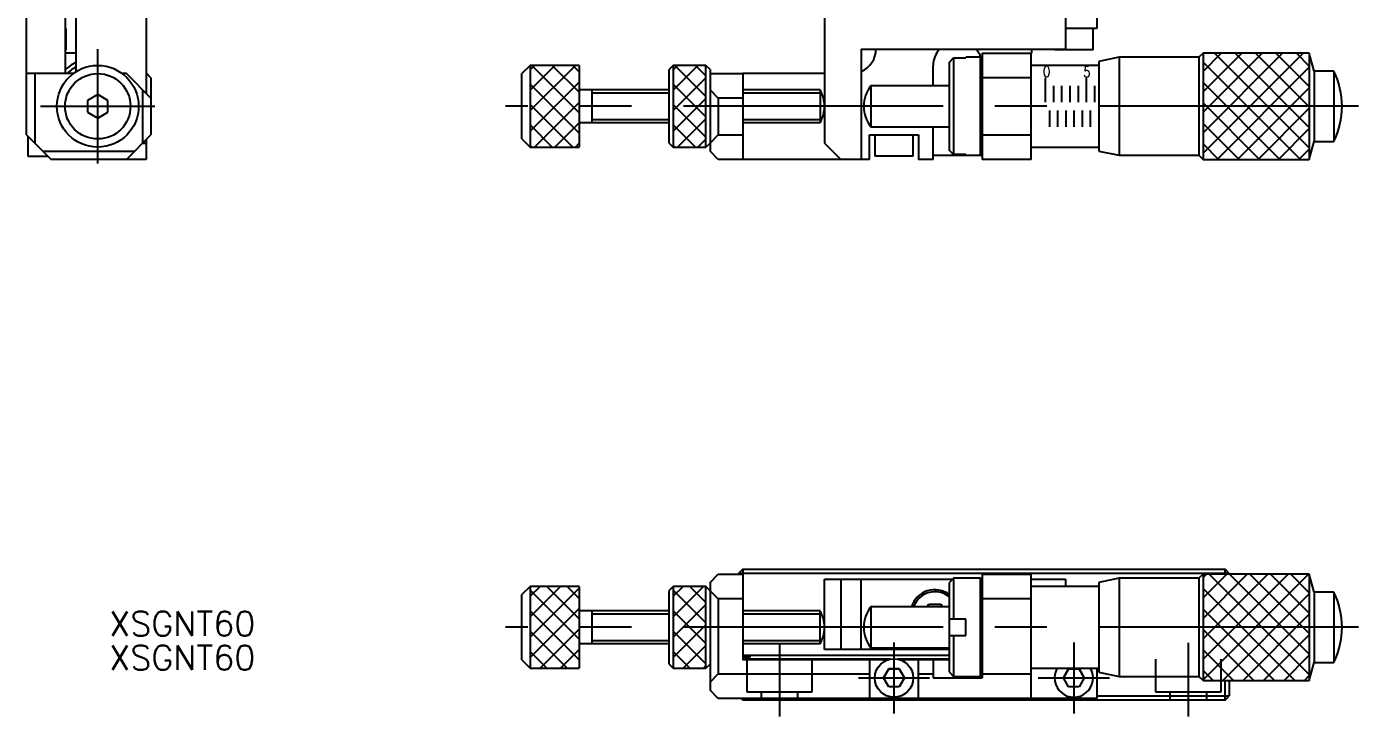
# Model space of a CAD drawing. Extents: x -118 to 250, y -117 to 103.
# Drawn here: x -117.1 to 45.8, y -116.7 to -32.2 of the extents above; entities that cross this region are included whole.
import ezdxf

# ---------------------------------------------------------------- set-up
doc = ezdxf.new("R2010")
doc.units = 0
doc.linetypes.add('CENTER', pattern=[50.8, 31.75, -6.35, 6.35, -6.35])
doc.linetypes.add('DASHED', pattern=[19.05, 12.7, -6.35])
doc.layers.get('0').update_dxf_attribs({"linetype": 'CONTINUOUS'})
doc.layers.add('CENTER', color=1, linetype='CENTER')
doc.styles.get("Standard").update_dxf_attribs({"font": 'txt.shx', "height": 3, "bigfont": 'bigfont.shx'})

# ---------------------------------------------------------------- blocks, each defined once
blk = doc.blocks.new('*U2')
at = {"color": 7, "linetype": 'CONTINUOUS'}
blk.add_text('XSGNT60', height=3, dxfattribs=at).set_placement((-106.98, -106.81))
blk = doc.blocks.new('*U3')
at = {"color": 7, "linetype": 'CONTINUOUS'}
blk.add_text('XSGNT60', height=3, dxfattribs=at).set_placement((-106.98, -110.97))

msp = doc.modelspace()

# ---------------------------------------------------------------- linework, layer by layer
at = {"color": 7, "linetype": 'CONTINUOUS'}
for p, q in [((-117.081692, -45.5), (-117.081692, -30)), ((-112.381692, -30), (-112.381692, -38)), ((-111.081692, -30), (-111.081692, -37.791675)), ((-102.481692, -30), (-102.481692, -40.4)), ((-19.5, -30), (-19.5, -46.5)), ((10, -30), (10, -35)), ((13.8, -30), (13.8, -32.5)), ((-112.231692, -32.5), (-112.381692, -32.5)), ((-112.231692, -35.1), (-112.231692, -32.5)), ((13.8, -32.5), (10, -32.5)), ((13.35, -35.1), (13.35, -32.5)), ((-112.381692, -35.1), (-112.231692, -35.1)), ((-111.081692, -35.5), (-112.381692, -35.5)), ((-15, -35), (10, -35)), ((-15, -35), (-15, -48.5)), ((-0.2, -35.5), (5.8, -35.5)), ((-0.2, -35.5), (-0.2, -48.5)), ((5.8, -48.5), (5.8, -35.5)), ((8.65, -35), (8.65, -35.1)), ((13.35, -35.1), (8.65, -35.1)), ((26.800006, -35.500001), (26.300004, -36.000004)), ((26.800006, -47.728849), (39.028854, -35.500001)), ((26.800006, -45.228849), (36.528854, -35.500001)), ((26.800006, -42.728849), (34.028854, -35.500001)), ((26.800006, -35.500001), (26.800006, -48.499999)), ((39.800007, -35.500001), (26.800006, -35.500001)), ((26.800006, -40.228849), (31.528854, -35.500001)), ((26.800006, -37.728849), (29.028854, -35.500001)), ((28.213524, -35.500001), (39.800007, -47.086484)), ((30.713524, -35.500001), (39.800007, -44.586484)), ((33.213524, -35.500001), (39.800007, -42.086484)), ((35.713524, -35.500001), (39.800007, -39.586484)), ((38.213524, -35.500001), (39.800007, -37.086484)), ((39.800007, -35.500001), (39.800007, -48.499999)), ((40.389495, -37.7), (39.800007, -35.500001)), ((-55.5, -37), (-56.5, -38)), ((-55.5, -42.528855), (-49.971145, -37)), ((-55.5, -37), (-55.5, -47)), ((-55.5, -40.028855), (-52.471145, -37)), ((-55.5, -37.528855), (-54.971145, -37)), ((-49.5, -37), (-55.5, -37)), ((-55.286477, -37), (-49.5, -42.786477)), ((-52.786477, -37), (-49.5, -40.286477)), ((-50.286477, -37), (-49.5, -37.786477)), ((-49.5, -37), (-49.5, -47)), ((-38, -37), (-38.5, -37.5)), ((-38, -37), (-38, -47)), ((-34, -37), (-38, -37)), ((-38, -40.028855), (-34.971145, -37)), ((-38, -37.528855), (-37.471145, -37)), ((-37.786477, -37), (-34, -40.786477)), ((-35.286477, -37), (-34, -38.286477)), ((-34, -47), (-34, -37)), ((-33.5, -37.5), (-34, -37)), ((-6.2, -39.500004), (-6.2, -37)), ((-4.2, -36.591673), (-3.7, -36.08392)), ((-4.2, -47.408327), (-4.2, -36.591673)), ((-3.7, -36.08392), (-3.7, -47.91608)), ((-3.7, -36.08392), (-2.2, -36.08392)), ((-0.4, -36), (-2.2, -36)), ((-2.2, -36.08392), (-2.2, -36)), ((-2.2, -36.08392), (-2.2, -36)), ((-0.4, -48), (-0.4, -36)), ((-0.2, -36.2), (-0.4, -36)), ((14.05, -37), (5.8, -37)), ((16.549999, -36.000004), (14.05, -36.500003)), ((14.05, -36.500003), (14.05, -47.499997)), ((16.549999, -36.000004), (16.549999, -47.999996)), ((26.300004, -36.000004), (16.549999, -36.000004)), ((26.300004, -36.000004), (26.300004, -47.999996)), ((26.800006, -36.586483), (38.713522, -48.499999)), ((28.528856, -48.499999), (39.800007, -37.228848)), ((-111.381692, -38), (-117.081692, -38)), ((-116.081692, -38), (-116.081692, -46.5)), ((-104.881692, -38), (-105.381692, -38)), ((-101.881692, -41), (-104.881692, -38)), ((-101.881692, -38.5), (-102.481692, -37.9)), ((-101.881692, -38.5), (-101.881692, -45.5)), ((-56.5, -46), (-56.5, -38)), ((-55.5, -45.028855), (-49.5, -39.028855)), ((-38.5, -46.5), (-38.5, -37.5)), ((-38, -42.528855), (-34, -38.528855)), ((-33.5, -37.5), (-33.5, -47.5)), ((-33.5, -38), (-29.5, -38)), ((-19.5, -38), (-29.5, -38)), ((-29.499981, -38), (-29.5, -48.5)), ((5.8, -38.5), (-0.2, -38.5)), ((7.55, -41.5), (7.55, -38.5)), ((12.55, -41.5), (12.55, -38.5)), ((26.800006, -39.086483), (36.213522, -48.499999)), ((40.389495, -37.7), (40.389495, -46.3)), ((42.800006, -37.7), (40.389495, -37.7)), ((42.800006, -37.7), (42.800006, -46.3)), ((-108.381692, -40.556624), (-109.631692, -41.278312)), ((-107.131692, -41.278312), (-108.381692, -40.556624)), ((-102.881692, -46.5), (-102.881692, -40)), ((-55.5, -39.286477), (-49.5, -45.286477)), ((-38.5, -40), (-49.5, -40)), ((-47.9, -44.000005), (-47.9, -39.999995)), ((-38, -39.286477), (-34, -43.286477)), ((-32.5, -41), (-33.5, -40)), ((-20.035899, -40), (-29.499981, -40)), ((-20.035899, -40), (-20.035899, -44)), ((-13.822491, -39.500004), (-13.822491, -44.499996)), ((-4.2, -39.500004), (-13.822491, -39.500004)), ((8.55, -41.5), (8.55, -39.5)), ((9.55, -41.5), (9.55, -39.5)), ((10.55, -41.5), (10.55, -39.5)), ((11.55, -41.5), (11.55, -39.5)), ((13.55, -41.5), (13.55, -39.5)), ((31.028856, -48.499999), (39.800007, -39.728848)), ((-109.631692, -41.278312), (-109.631692, -42.721688)), ((-107.131692, -42.721688), (-107.131692, -41.278312)), ((-55.5, -41.786477), (-50.286477, -47)), ((-54.971145, -47), (-49.5, -41.528855)), ((-38, -45.028855), (-34, -41.028855)), ((-38, -41.786477), (-34, -45.786477)), ((-32.5, -41), (-32.5, -45.5)), ((-29.5, -41), (-32.5, -41)), ((26.800006, -41.586483), (33.713522, -48.499999)), ((33.528856, -48.499999), (39.800007, -42.228848)), ((-109.631692, -42.721688), (-108.381692, -43.443376)), ((-108.381692, -43.443376), (-107.131692, -42.721688)), ((-37.471145, -47), (-34, -43.528855)), ((8.05, -44.5), (8.05, -42.5)), ((9.05, -44.5), (9.05, -42.5)), ((10.05, -44.5), (10.05, -42.5)), ((11.05, -44.5), (11.05, -42.5)), ((12.05, -44.5), (12.05, -42.5)), ((13.05, -44.5), (13.05, -42.5)), ((-117.081692, -45.5), (-114.081692, -48.5)), ((-104.881692, -48.5), (-101.881692, -45.5)), ((-55.5, -44.286477), (-52.786477, -47)), ((-52.471145, -47), (-49.5, -44.028855)), ((-49.5, -44), (-38.50002, -44)), ((-38, -44.286477), (-35.286477, -47)), ((-33.5, -46.5), (-32.5, -45.5)), ((-32.5, -45.5), (-29.5, -45.5)), ((-29.499981, -44), (-20.035899, -44)), ((-14, -48.5), (-14, -45.5)), ((-14, -45.5), (-8, -45.5)), ((-13.822491, -44.499996), (-4.2, -44.499996)), ((-13.35, -45.5), (-13.35, -48.1)), ((-8.65, -48.1), (-8.65, -45.5)), ((-8, -45.5), (-8, -48.5)), ((-6.2, -48.5), (-6.2, -44.499996)), ((-0.2, -45.5), (5.8, -45.5)), ((26.800006, -44.086483), (31.213522, -48.499999)), ((36.028856, -48.499999), (39.800007, -44.728848)), ((-116.931692, -45.65), (-116.931692, -48.1)), ((-102.881692, -46.5), (-102.481692, -46.5)), ((-102.481692, -46.1), (-102.481692, -48.5)), ((-56.5, -46), (-55.5, -47)), ((-55.5, -46.786477), (-55.286477, -47)), ((-55.5, -47), (-49.5, -47)), ((-49.971145, -47), (-49.5, -46.528855)), ((-38.5, -46.5), (-38, -47)), ((-38, -46.786477), (-37.786477, -47)), ((-38, -47), (-34, -47)), ((-34.971145, -47), (-34, -46.028855)), ((-34, -47), (-33.5, -46.5)), ((-19.5, -46.5), (-17.5, -48.5)), ((5.8, -47), (14.05, -47)), ((26.800006, -46.586483), (28.713522, -48.499999)), ((38.528856, -48.499999), (39.800007, -47.228848)), ((39.800007, -48.499999), (40.389495, -46.3)), ((40.389495, -46.3), (42.800006, -46.3)), ((-116.931692, -48.1), (-114.481692, -48.1)), ((-115.081692, -47.5), (-103.881692, -47.5)), ((-102.481692, -48.5), (-114.081692, -48.5)), ((-32.5, -48.5), (-33.5, -47.5)), ((-14, -48.5), (-32.5, -48.5)), ((-8.65, -48.1), (-13.35, -48.1)), ((-6.2, -48.5), (-8, -48.5)), ((-6.2, -48), (-0.2, -48)), ((-3.7, -47.91608), (-4.2, -47.408327)), ((-2.2, -47.91608), (-3.7, -47.91608)), ((-2.2, -48), (-2.2, -47.91608)), ((-2.2, -48), (-2.2, -47.91608)), ((-0.4, -48), (-0.2, -47.8)), ((5.8, -48.5), (-0.2, -48.5)), ((14.05, -47.499997), (16.549999, -47.999996)), ((16.549999, -47.999996), (26.300004, -47.999996)), ((26.300004, -47.999996), (26.800006, -48.499999)), ((26.800006, -48.499999), (39.800007, -48.499999)), ((-33.5, -100.260008), (-32.5, -99.260008)), ((-32.5, -99.260008), (-29.5, -99.260008)), ((-29.5, -98.660008), (-30, -99.160008)), ((30, -99.160008), (-30, -99.160008)), ((-30, -99.260008), (-30, -99.160008)), ((-29.5, -98.660008), (29.5, -98.660008)), ((-29.5, -98.660008), (-29.5, -109.760008)), ((-0.2, -99.260008), (-0.2, -111.960008)), ((-0.2, -99.260008), (5.8, -99.260008)), ((5.8, -114.460008), (5.8, -99.260008)), ((26.800006, -99.260009), (26.300004, -99.760012)), ((26.800006, -112.168841), (39.708838, -99.260009)), ((26.800006, -99.260009), (26.800006, -112.260007)), ((39.800007, -99.260009), (26.800006, -99.260009)), ((26.800006, -109.668841), (37.208838, -99.260009)), ((26.800006, -107.168841), (34.708838, -99.260009)), ((26.800006, -104.668841), (32.208838, -99.260009)), ((26.800006, -102.168841), (29.708838, -99.260009)), ((26.800006, -99.668841), (27.208838, -99.260009)), ((27.53354, -99.260009), (39.800007, -111.526476)), ((29.5, -99.260009), (29.5, -98.660008)), ((30, -99.160008), (29.5, -98.660008)), ((30, -99.160008), (30, -99.260009)), ((30.03354, -99.260009), (39.800007, -109.026476)), ((32.53354, -99.260009), (39.800007, -106.526476)), ((35.03354, -99.260009), (39.800007, -104.026476)), ((37.53354, -99.260009), (39.800007, -101.526476)), ((39.800007, -99.260009), (39.800007, -112.260007)), ((40.389495, -101.460008), (39.800007, -99.260009)), ((-55.5, -100.760008), (-56.5, -101.760008)), ((-55.5, -100.760008), (-55.5, -110.760008)), ((-55.5, -104.468847), (-51.791161, -100.760008)), ((-55.5, -101.968847), (-54.291161, -100.760008)), ((-49.5, -100.760008), (-55.5, -100.760008)), ((-55.5, -106.968847), (-49.5, -100.968847)), ((-53.466461, -100.760008), (-49.5, -104.726469)), ((-50.966461, -100.760008), (-49.5, -102.226469)), ((-49.5, -100.760008), (-49.5, -110.760008)), ((-38, -100.760008), (-38.5, -101.260008)), ((-38, -100.760008), (-38, -110.760008)), ((-34, -100.760008), (-38, -100.760008)), ((-38, -104.468847), (-34.291161, -100.760008)), ((-38, -101.968847), (-36.791161, -100.760008)), ((-35.966461, -100.760008), (-34, -102.726469)), ((-34, -110.760008), (-34, -100.760008)), ((-32.5, -102.260008), (-34, -100.760008)), ((-33.5, -100.260008), (-33.5, -113.460008)), ((-19.5, -99.860008), (-3.8, -99.860008)), ((-19.5, -108.460008), (-19.5, -99.860008)), ((-17.5, -99.860008), (-17.5, -108.460008)), ((-15, -108.460008), (-15, -99.860008)), ((-3.7, -99.760008), (-4.2, -100.260008)), ((-4.2, -111.260008), (-4.2, -100.260008)), ((-3.7, -99.760008), (-3.7, -104.760008)), ((-0.4, -99.760008), (-3.7, -99.760008)), ((-0.4, -111.760008), (-0.4, -99.760008)), ((-0.2, -99.960008), (-0.4, -99.760008)), ((-0.3, -99.860008), (-0.2, -99.860008)), ((5.8, -99.860008), (10, -99.860008)), ((14.05, -100.760008), (5.8, -100.760008)), ((10, -99.860008), (10, -100.760008)), ((16.549999, -99.760012), (14.05, -100.260011)), ((14.05, -100.260011), (14.05, -111.260005)), ((16.549999, -99.760012), (16.549999, -111.760004)), ((26.300004, -99.760012), (16.549999, -99.760012)), ((26.300004, -99.760012), (26.300004, -111.760004)), ((-56.5, -109.760008), (-56.5, -101.760008)), ((-55.5, -101.226469), (-49.5, -107.226469)), ((-38.5, -110.260008), (-38.5, -101.260008)), ((-38, -101.226469), (-34, -105.226469)), ((-32.5, -102.260008), (-32.5, -111.460008)), ((-29.5, -102.260008), (-32.5, -102.260008)), ((5.8, -102.260008), (-0.2, -102.260008)), ((26.800006, -101.026475), (38.033538, -112.260007)), ((29.20884, -112.260007), (39.800007, -101.66884)), ((40.389495, -101.460008), (40.389495, -110.060008)), ((42.800006, -101.460008), (40.389495, -101.460008)), ((42.800006, -101.460008), (42.800006, -110.060008)), ((-55.5, -109.468847), (-49.5, -103.468847)), ((-55.5, -103.726469), (-49.5, -109.726469)), ((-38.5, -103.760008), (-49.5, -103.760008)), ((-47.9, -107.760013), (-47.9, -103.760003)), ((-38, -106.968847), (-34, -102.968847)), ((-38, -103.726469), (-34, -107.726469)), ((-20.035899, -103.760008), (-29.499981, -103.760008)), ((-20.035899, -107.760013), (-20.035899, -103.760003)), ((-20.035899, -107.760008), (-20.035899, -103.760008)), ((-4.2, -103.260012), (-13.822491, -103.260012)), ((-13.822491, -103.260012), (-13.822491, -108.260004)), ((-6.923763, -103.260012), (-6.721688, -102.910008)), ((-6.721688, -102.910008), (-5.278313, -102.910008)), ((-5.278313, -102.910008), (-5.076238, -103.260012)), ((26.800006, -103.526475), (35.533538, -112.260007)), ((31.70884, -112.260007), (39.800007, -104.16884)), ((-38, -109.468847), (-34, -105.468847)), ((-2.2, -104.760008), (-4.2, -104.760008)), ((-2.2, -106.760008), (-2.2, -104.760008)), ((-55.5, -106.226469), (-50.966461, -110.760008)), ((-54.291161, -110.760008), (-49.5, -105.968847)), ((-38, -106.226469), (-34, -110.226469)), ((-4.2, -106.760008), (-2.2, -106.760008)), ((-3.7, -106.760008), (-3.7, -111.760008)), ((26.800006, -106.026475), (33.033538, -112.260007)), ((34.20884, -112.260007), (39.800007, -106.66884)), ((-55.5, -108.726469), (-53.466461, -110.760008)), ((-51.791161, -110.760008), (-49.5, -108.468847)), ((-49.5, -107.760008), (-38.5, -107.760008)), ((-38, -108.726469), (-35.966461, -110.760008)), ((-36.791161, -110.760008), (-34, -107.968847)), ((-29.5, -107.760008), (-20.035899, -107.760008)), ((-4.2, -108.460008), (-19.5, -108.460008)), ((-13.822491, -108.260004), (-4.2, -108.260004)), ((26.800006, -108.526475), (30.533538, -112.260007)), ((-56.5, -109.760008), (-55.5, -110.760008)), ((-38.5, -110.260008), (-38, -110.760008)), ((-34.291161, -110.760008), (-34, -110.468847)), ((-34, -110.760008), (-33.5, -110.260008)), ((-29.5, -109.160008), (-4.2, -109.160008)), ((-28.6, -109.410008), (-29.5, -109.410008)), ((-11.482183, -109.660008), (-29.5, -109.660008)), ((-11.826136, -109.760008), (-29.5, -109.760008)), ((-28.6, -109.410008), (-28.6, -109.160008)), ((-14, -109.760008), (-14, -114.460008)), ((-4.2, -109.660008), (-10.517817, -109.660008)), ((-4.2, -109.760008), (-10.173864, -109.760008)), ((-8, -114.460008), (-8, -109.760008)), ((-6.2, -109.760008), (-6.2, -111.960008)), ((36.70884, -112.260007), (39.800007, -109.16884)), ((39.800007, -112.260007), (40.389495, -110.060008)), ((40.389495, -110.060008), (42.800006, -110.060008)), ((-55.5, -110.760008), (-49.5, -110.760008)), ((-38, -110.760008), (-34, -110.760008)), ((-33.5, -112.460008), (-32.5, -111.460008)), ((-32.5, -111.460008), (-14, -111.460008)), ((-11.635086, -110.860008), (-12.270171, -111.960008)), ((-12.270171, -111.960008), (-11.635086, -110.860008)), ((-11.635086, -113.060008), (-12.270171, -111.960008)), ((-10.364915, -110.860008), (-11.635086, -110.860008)), ((-11.635086, -110.860008), (-10.364915, -110.860008)), ((-9.72983, -111.960008), (-10.364915, -110.860008)), ((-10.364915, -110.860008), (-9.72983, -111.960008)), ((-9.72983, -111.960008), (-10.364915, -113.060008)), ((-8, -111.460008), (-6.2, -111.460008)), ((-6.2, -111.960008), (-0.2, -111.960008)), ((-4.2, -111.260008), (-3.7, -111.760008)), ((-3.7, -111.760008), (-0.4, -111.760008)), ((-0.4, -111.760008), (-0.2, -111.560008)), ((-0.2, -111.460008), (5.8, -111.460008)), ((5.8, -110.760008), (14.05, -110.760008)), ((10.364914, -110.860008), (9.729829, -111.960008)), ((9.729829, -111.960008), (10.364914, -110.860008)), ((10.364914, -113.060008), (9.729829, -111.960008)), ((11.635085, -110.860008), (10.364914, -110.860008)), ((10.364914, -110.860008), (11.635085, -110.860008)), ((12.27017, -111.960008), (11.635085, -110.860008)), ((11.635085, -110.860008), (12.27017, -111.960008)), ((12.27017, -111.960008), (11.635085, -113.060008)), ((13.8, -110.760008), (13.8, -114.460008)), ((14.05, -111.260005), (16.549999, -111.760004)), ((16.549999, -111.760004), (26.300004, -111.760004)), ((26.300004, -111.760004), (26.800006, -112.260007)), ((26.800006, -111.026475), (28.033538, -112.260007)), ((26.800006, -112.260007), (39.800007, -112.260007)), ((29.5, -114.660008), (29.5, -112.260007)), ((30, -112.260007), (30, -114.160008)), ((39.20884, -112.260007), (39.800007, -111.66884)), ((-32.5, -114.460008), (-33.5, -113.460008)), ((-10.364915, -113.060008), (-11.635086, -113.060008)), ((11.635085, -113.060008), (10.364914, -113.060008)), ((13.8, -114.460008), (-32.5, -114.460008)), ((-29.5, -114.660008), (-29.7, -114.460008)), ((-29.5, -114.660008), (-29.5, -114.460008)), ((29.5, -114.660008), (-29.5, -114.660008)), ((13.8, -114.160008), (30, -114.160008)), ((29.5, -114.660008), (30, -114.160008))]:
    msp.add_line(p, q, dxfattribs=at)
at = {"color": 3, "linetype": 'CONTINUOUS'}
for p, q in [((-38.5, -40.379), (-47.9, -40.379)), ((-20.035899, -40.379), (-29.499981, -40.379)), ((-47.9, -43.621), (-38.50002, -43.621)), ((-29.499981, -43.621), (-20.035899, -43.621)), ((-38.5, -104.139013), (-47.9, -104.139013)), ((-20.035899, -104.139013), (-29.499981, -104.139013)), ((-47.9, -107.381013), (-38.50002, -107.381013)), ((-29.499981, -107.381013), (-20.035899, -107.381013))]:
    msp.add_line(p, q, dxfattribs=at)
at = {"color": 3, "linetype": 'DASHED'}
for p, q in [((-29, -109.660008), (-29, -113.660008)), ((-21, -113.660008), (-21, -109.660008)), ((21, -109.660008), (21, -113.660008)), ((29, -113.660008), (29, -109.660008)), ((-29, -113.660008), (-21, -113.660008)), ((-27.25, -113.660008), (-27.25, -114.660008)), ((-22.75, -114.660008), (-22.75, -113.660008)), ((21, -113.660008), (29, -113.660008)), ((22.75, -113.660008), (22.75, -114.660008)), ((27.25, -114.660008), (27.25, -113.660008))]:
    msp.add_line(p, q, dxfattribs=at)
at = {"color": 7, "linetype": 'CONTINUOUS'}
for centre, radius in [((-108.381692, -42), 5), ((-108.381692, -42), 4), ((-11, -111.960008), 2.35)]:
    msp.add_circle(centre, radius, dxfattribs=at)
for centre, radius, start, end in [((-16.2, -35), 3, 293.578178, 0), ((-3.2, -37), 3, 138.189685, 180), ((-3.2, -37), 3, 18.594438, 41.810315), ((8.8, -35.5), 3, 170.405932, 180), ((-108.381692, -42), 6, 116.743684, 131.810315), ((-108.381692, -42), 5.5, 119.400351, 133.341758), ((34.055005, -42.000003), 9.745001, 333.816215, 26.183798), ((-23.5, -42), 4, 0, 30), ((-10.699996, -42.000003), 3.999997, 141.317795, 218.682173), ((-23.5, -42), 4, 330, 0), ((-6, -104.160008), 3, 53.130102, 162.542477), ((-6, -104.160008), 2.75, 90, 160.896764), ((-6, -104.160008), 2.75, 49.114807, 90), ((34.055005, -105.760008), 9.745001, 333.816209, 26.183791), ((-23.5, -105.760008), 4, 0, 30), ((-10.699996, -105.760008), 3.999997, 141.317811, 218.682189), ((-23.5, -105.760008), 4, 330, 0), ((11, -111.960008), 2.35, 149.293644, 30.706356)]:
    msp.add_arc(centre, radius, start, end, dxfattribs=at)
at = {"layer": 'CENTER', "color": 1, "linetype": 'CENTER'}
for p, q in [((-108.381692, -49), (-108.381692, -35)), ((-115.381692, -42), (-101.381692, -42)), ((45.800006, -42), (-58.5, -42)), ((45.800006, -105.760008), (-58.5, -105.760008)), ((-25, -107.660008), (-25, -116.660008)), ((-11, -107.610008), (-11, -116.310008)), ((11, -107.610008), (11, -116.310008)), ((25, -107.660008), (25, -116.660008)), ((-15.35, -111.960008), (-6.65, -111.960008)), ((6.65, -111.960008), (15.35, -111.960008))]:
    msp.add_line(p, q, dxfattribs=at)

# ---------------------------------------------------------------- block references
at = {"color": 7, "linetype": 'CONTINUOUS'}
for name in ['*U2', '*U3']:
    msp.add_blockref(name, (0, 0), dxfattribs=at)

# ---------------------------------------------------------------- texts
for s, width, p in [('0', 0.864, (7.189491, -38.40597)), ('5', 0.72, (12.203756, -38.448767))]:
    msp.add_text(s, height=1.3, dxfattribs=dict(at, width=width)).set_placement(p)

doc.saveas('drawing.dxf')
